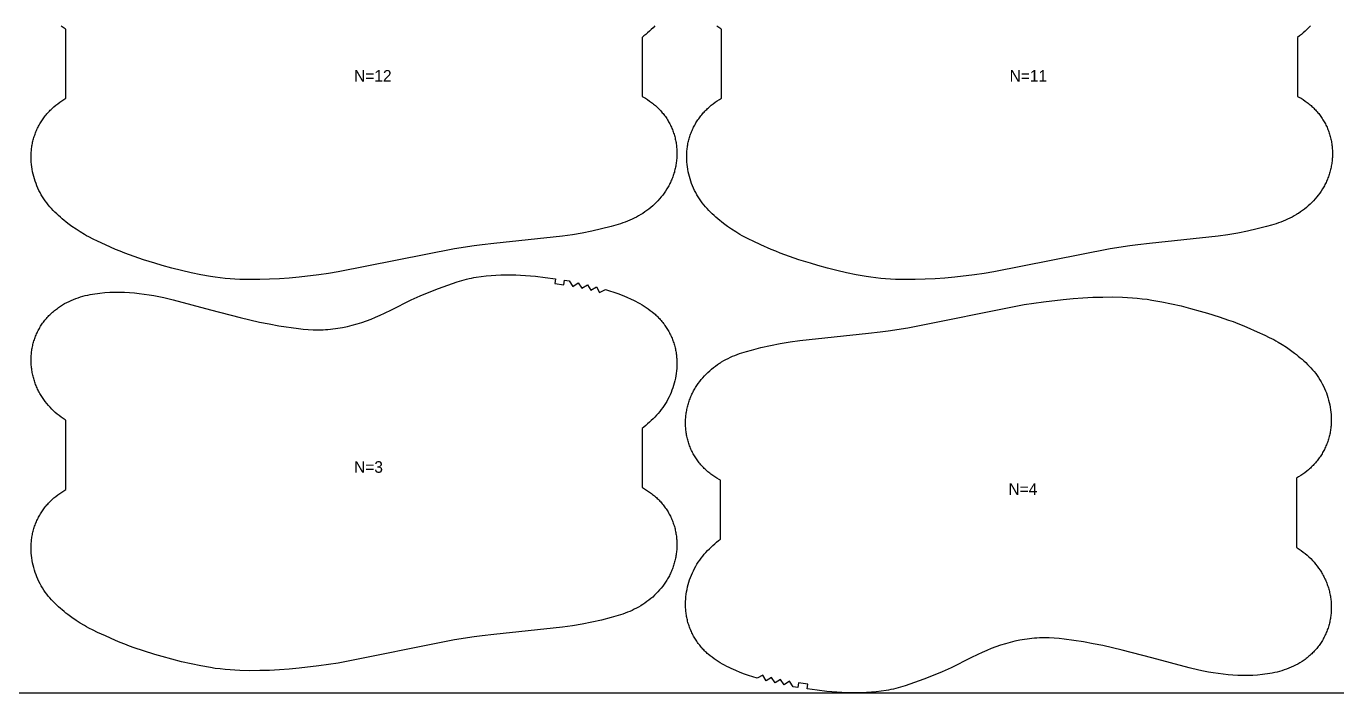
# Model space of a CAD drawing. Header units: inches. Extents: x 0 to 1970, y -81 to 1075.
# Drawn here: x 562 to 1126, y -81 to 206 of the extents above; entities that cross this region are included whole.
import ezdxf

# ---------------------------------------------------------------- set-up
doc = ezdxf.new("R2010")
doc.units = ezdxf.units.IN

msp = doc.modelspace()

# ---------------------------------------------------------------- linework, layer by layer
at = {"layer": '1'}
for points in [[(0.4971, -81.331), (1970.2823, -81.331), (1970.2823, 1074.6588), (0.4971, 1074.6588), (0.4971, -81.331)], [(671.0573, 76.6559), (679.4675, 75.4137), (681.5824, 75.1898), (683.7017, 75.0172), (685.824, 74.9077), (686.8859, 74.8802), (687.9481, 74.8729), (689.0103, 74.8869), (690.0722, 74.9221), (691.1334, 74.9783), (692.1935, 75.055), (693.252, 75.152), (694.3086, 75.2688), (695.3628, 75.4051), (696.4143, 75.5606), (697.4626, 75.7349), (698.5077, 75.9274), (700.5874, 76.3652), (702.6524, 76.8697), (704.7017, 77.4366), (706.7339, 78.0625), (708.7468, 78.7471), (710.738, 79.4911), (712.7049, 80.2952), (714.6465, 81.1576), (716.5676, 82.0664), (719.5335, 83.5429), (727.9863, 87.7508), (731.8585, 89.5052), (735.7778, 91.1531), (739.7333, 92.7098), (743.7228, 94.1798), (745.7311, 94.8802), (747.751, 95.5443), (749.7857, 96.1569), (750.8096, 96.4391), (751.8384, 96.7028), (752.8722, 96.9465), (753.9108, 97.1702), (754.9537, 97.3746), (756.0003, 97.5602), (758.1029, 97.8772), (760.2148, 98.1255), (762.3324, 98.3099), (764.454, 98.4365), (766.5783, 98.512), (768.704, 98.5429), (770.8299, 98.5345), (772.9551, 98.4879), (775.0789, 98.4026), (777.2008, 98.2784), (781.4365, 97.919), (785.6615, 97.4418), (790.0134, 96.8583), (789.7272, 94.8788), (793.6403, 94.2734), (793.9663, 96.2466), (795.9377, 95.91), (797.5336, 93.5853), (799.8679, 95.1658), (801.3985, 92.7999), (803.7755, 94.3124), (805.2328, 91.901), (807.6551, 93.3401), (809.0391, 90.8855), (811.5041, 92.2509), (813.3254, 91.6895), (815.1358, 91.0952), (816.9328, 90.4635), (818.7142, 89.7895), (820.6798, 88.9822), (822.6183, 88.1115), (823.5759, 87.6507), (824.525, 87.1723), (825.465, 86.6755), (826.3954, 86.1596), (827.3153, 85.6241), (828.2229, 85.0676), (829.1162, 84.489), (829.9929, 83.8869), (830.8511, 83.2601), (831.6886, 82.6073), (832.5033, 81.9272), (832.9015, 81.5766), (833.2931, 81.2187), (833.6781, 80.8533), (834.0562, 80.4807), (834.4273, 80.1009), (834.7913, 79.7141), (835.148, 79.3205), (835.4974, 78.9202), (835.8392, 78.5133), (836.1735, 78.1001), (836.5, 77.6807), (836.8186, 77.2551), (837.1293, 76.8237), (837.4318, 76.3865), (837.7261, 75.9436), (838.012, 75.4953), (838.2894, 75.0417), (838.5582, 74.5829), (838.8182, 74.1191), (839.0694, 73.6505), (839.3117, 73.1773), (839.545, 72.6996), (839.7693, 72.2175), (839.9844, 71.7314), (840.1902, 71.2413), (840.3868, 70.7474), (840.5739, 70.25), (840.7516, 69.7492), (840.9196, 69.2451), (841.0781, 68.738), (841.2268, 68.228), (841.3657, 67.7153), (841.4947, 67.2001), (841.6138, 66.6825), (841.7228, 66.1628), (841.8219, 65.6411), (841.911, 65.1176), (841.9903, 64.5924), (842.0598, 64.0659), (842.1197, 63.5381), (842.1699, 63.0091), (842.2106, 62.4793), (842.2418, 61.9488), (842.2636, 61.4178), (842.2793, 60.3548), (842.2583, 59.2918), (842.2012, 58.2303), (842.1085, 57.1717), (841.9808, 56.1169), (841.8186, 55.0668), (841.6226, 54.0225), (841.3933, 52.9847), (841.1312, 51.9543), (840.837, 50.9324), (840.5112, 49.9198), (840.1542, 48.9175), (839.7663, 47.9268), (839.3474, 46.9489), (838.8976, 45.9853), (838.417, 45.0372), (837.9057, 44.1061), (837.3636, 43.1931), (836.7909, 42.2998), (836.1879, 41.427), (835.5563, 40.5745), (834.898, 39.7418), (834.215, 38.9283), (833.5093, 38.1335), (832.7828, 37.3567), (832.0376, 36.5975), (831.2756, 35.8552), (830.4985, 35.1293), (829.7073, 34.4193), (828.9027, 33.7248), (828.0855, 33.0451), (827.2793, 32.4094), (827.2793, 7.0483), (827.8577, 6.7359), (828.7759, 6.1998), (829.6755, 5.6328), (830.5547, 5.0352), (830.9863, 4.7249), (831.4123, 4.4071), (831.8324, 4.0817), (832.2465, 3.7487), (832.6544, 3.4083), (833.0558, 3.0603), (833.4507, 2.7049), (833.8388, 2.342), (834.2199, 1.9717), (834.5939, 1.5941), (834.9605, 1.2094), (835.3197, 0.8176), (835.6713, 0.4191), (836.0152, 0.0138), (836.3511, -0.3981), (836.679, -0.8164), (836.9987, -1.2409), (837.3099, -1.6716), (837.6127, -2.1083), (837.9068, -2.5508), (838.192, -2.999), (838.4682, -3.4528), (838.7353, -3.9119), (838.9931, -4.3764), (839.2415, -4.8459), (839.4803, -5.3204), (839.7097, -5.7996), (839.9294, -6.2833), (840.1396, -6.7713), (840.3401, -7.2633), (840.531, -7.7593), (840.7121, -8.2589), (840.8834, -8.762), (841.045, -9.2683), (841.1967, -9.7777), (841.3386, -10.2899), (841.4705, -10.8048), (841.5926, -11.322), (841.7046, -11.8415), (841.8066, -12.363), (841.8985, -12.8864), (841.9804, -13.4113), (842.0524, -13.9377), (842.1144, -14.4653), (842.1664, -14.994), (842.2086, -15.5237), (842.241, -16.054), (842.2635, -16.585), (842.2763, -17.1162), (842.2793, -17.6477), (842.2727, -18.1792), (842.2564, -18.7105), (842.2304, -19.2415), (842.1949, -19.772), (842.1498, -20.3017), (842.0952, -20.8306), (842.0311, -21.3584), (841.9575, -21.885), (841.8745, -22.4101), (841.7821, -22.9336), (841.6803, -23.4554), (841.5691, -23.9752), (841.4485, -24.4928), (841.3185, -25.0081), (841.1792, -25.5209), (841.0306, -26.0311), (840.8727, -26.5383), (840.7055, -27.0425), (840.529, -27.5435), (840.3433, -28.041), (840.1483, -28.535), (839.9442, -29.0251), (839.7308, -29.5114), (839.5084, -29.9935), (839.2772, -30.4716), (839.0372, -30.9453), (838.7887, -31.4148), (838.5317, -31.8797), (838.2665, -32.3402), (837.9932, -32.796), (837.4231, -33.6932), (836.8224, -34.5708), (836.1926, -35.4277), (835.5349, -36.2634), (834.8505, -37.077), (834.1403, -37.868), (833.4052, -38.6357), (832.6461, -39.3795), (831.8639, -40.0989), (831.0594, -40.7934), (830.2335, -41.4623), (829.3871, -42.105), (828.5212, -42.7212), (827.6368, -43.3105), (827.2793, -43.5335), (826.7349, -43.8732), (825.8168, -44.409), (824.8835, -44.9181), (823.9362, -45.4003), (822.9759, -45.8557), (822.0039, -46.2842), (821.0211, -46.6863), (820.0288, -47.064), (819.0281, -47.4199), (818.0202, -47.7565), (815.9874, -48.3818), (813.9397, -48.96), (809.8238, -50.0285), (805.6827, -50.9848), (801.5147, -51.8229), (797.3226, -52.5313), (793.1113, -53.1081), (763.5164, -56.2436), (758.5542, -56.831), (755.0735, -57.243), (746.6805, -58.6028), (696.6381, -68.5203), (692.4408, -69.1948), (688.2311, -69.7918), (679.7879, -70.7947), (675.5533, -71.1712), (671.3118, -71.4612), (667.0657, -71.6697), (662.8161, -71.7959), (658.5644, -71.831), (654.3142, -71.7428), (652.1911, -71.6412), (650.0705, -71.4982), (647.9532, -71.3128), (645.8402, -71.084), (643.7322, -70.8114), (641.6298, -70.4978), (637.4423, -69.7618), (633.2788, -68.9023), (629.1379, -67.9397), (625.0182, -66.8898), (620.9212, -65.7552), (617.7076, -64.802), (612.7946, -63.2548), (608.7609, -61.9074), (606.7591, -61.1931), (604.7725, -60.4399), (602.8037, -59.6423), (600.8489, -58.8094), (596.4292, -56.831), (593.0844, -55.3338), (591.1675, -54.4161), (589.2773, -53.4475), (588.345, -52.9391), (587.4217, -52.4142), (585.6023, -51.3169), (583.8188, -50.1604), (582.0711, -48.9493), (580.3602, -47.6868), (579.4971, -47.0061), (578.6909, -46.3704), (577.8737, -45.6907), (577.0691, -44.9962), (576.2779, -44.2862), (575.5008, -43.5603), (574.7388, -42.818), (573.9935, -42.0588), (573.2671, -41.282), (572.5614, -40.4872), (571.8784, -39.6737), (571.2201, -38.841), (570.5885, -37.9885), (569.9855, -37.1157), (569.4128, -36.2224), (568.8707, -35.3094), (568.3594, -34.3783), (567.8788, -33.4302), (567.429, -32.4666), (567.0101, -31.4887), (566.6222, -30.498), (566.2652, -29.4957), (565.9394, -28.4831), (565.6451, -27.4612), (565.3831, -26.4308), (565.1538, -25.393), (564.9578, -24.3487), (564.7956, -23.2986), (564.6679, -22.2438), (564.5752, -21.1852), (564.5181, -20.1237), (564.4971, -19.0607), (564.5128, -17.9977), (564.5346, -17.4667), (564.5658, -16.9362), (564.6065, -16.4064), (564.6567, -15.8774), (564.7166, -15.3496), (564.7861, -14.823), (564.8654, -14.2979), (564.9545, -13.7744), (565.0536, -13.2527), (565.1626, -12.733), (565.2816, -12.2154), (565.4107, -11.7002), (565.5496, -11.1875), (565.6983, -10.6775), (565.8567, -10.1704), (566.0248, -9.6663), (566.2025, -9.1655), (566.3896, -8.668), (566.5862, -8.1742), (566.792, -7.6841), (567.0071, -7.198), (567.2313, -6.7159), (567.4647, -6.2382), (567.707, -5.765), (567.9582, -5.2964), (568.2182, -4.8326), (568.487, -4.3738), (568.7644, -3.9202), (569.0503, -3.4719), (569.3446, -3.029), (569.6471, -2.5918), (569.9578, -2.1604), (570.2764, -1.7348), (570.6029, -1.3154), (570.9372, -0.9022), (571.279, -0.4953), (571.6284, -0.095), (571.9851, 0.2986), (572.3491, 0.6854), (572.7202, 1.0652), (573.0983, 1.4378), (573.4833, 1.8032), (573.8749, 2.1611), (574.2731, 2.5117), (575.0878, 3.1918), (575.9253, 3.8446), (576.7835, 4.4714), (577.6602, 5.0735), (578.5534, 5.6521), (579.4611, 6.2086), (579.4971, 6.2295), (579.4971, 35.882), (579.1396, 36.105), (578.2552, 36.6943), (577.3892, 37.3105), (576.5429, 37.9532), (575.717, 38.6221), (574.9125, 39.3166), (574.1303, 40.036), (573.3712, 40.7798), (572.6361, 41.5475), (571.9259, 42.3385), (571.2415, 43.1521), (570.5838, 43.9878), (569.954, 44.8447), (569.3533, 45.7223), (568.7831, 46.6195), (568.5099, 47.0753), (568.2447, 47.5358), (567.9877, 48.0007), (567.7392, 48.4702), (567.4992, 48.9439), (567.2679, 49.422), (567.0456, 49.9041), (566.8322, 50.3904), (566.6281, 50.8805), (566.4331, 51.3745), (566.2474, 51.872), (566.0709, 52.373), (565.9037, 52.8772), (565.7458, 53.3844), (565.5972, 53.8946), (565.4579, 54.4074), (565.3279, 54.9227), (565.2073, 55.4403), (565.0961, 55.9601), (564.9943, 56.4819), (564.9019, 57.0054), (564.8189, 57.5305), (564.7453, 58.0571), (564.6812, 58.5849), (564.6266, 59.1138), (564.5815, 59.6435), (564.546, 60.174), (564.52, 60.705), (564.5037, 61.2363), (564.4971, 61.7678), (564.5001, 62.2993), (564.5129, 62.8305), (564.5354, 63.3615), (564.5678, 63.8918), (564.6099, 64.4215), (564.662, 64.9502), (564.724, 65.4778), (564.7959, 66.0042), (564.8779, 66.5291), (564.9698, 67.0525), (565.0718, 67.574), (565.1838, 68.0935), (565.3058, 68.6107), (565.4378, 69.1256), (565.5797, 69.6378), (565.7314, 70.1472), (565.8929, 70.6535), (566.0643, 71.1566), (566.2454, 71.6562), (566.4363, 72.1522), (566.6368, 72.6442), (566.8469, 73.1322), (567.0667, 73.6159), (567.296, 74.0951), (567.5349, 74.5696), (567.7833, 75.0391), (568.0411, 75.5036), (568.3082, 75.9627), (568.5844, 76.4165), (568.8696, 76.8647), (569.1637, 77.3072), (569.4664, 77.7439), (569.7777, 78.1746), (570.0974, 78.5991), (570.4252, 79.0174), (570.7612, 79.4293), (571.105, 79.8346), (571.4567, 80.2331), (571.8159, 80.6249), (572.1825, 81.0096), (572.5565, 81.3872), (572.9376, 81.7575), (573.3257, 82.1204), (573.7205, 82.4758), (574.122, 82.8238), (574.5299, 83.1642), (574.944, 83.4972), (575.3641, 83.8226), (575.7901, 84.1404), (576.2216, 84.4507), (577.1009, 85.0483), (578.0005, 85.6153), (578.9186, 86.1514), (579.854, 86.6565), (580.8049, 87.1306), (581.7704, 87.574), (582.749, 87.9872), (583.7398, 88.3708), (584.7416, 88.7253), (585.7531, 89.0512), (586.7732, 89.3491), (587.8009, 89.6194), (588.8349, 89.8628), (589.8746, 90.0805), (590.9193, 90.2739), (591.9683, 90.4442), (593.0209, 90.5927), (594.0765, 90.7209), (596.1941, 90.9213), (598.3164, 91.0544), (600.4409, 91.123), (602.5662, 91.1285), (604.6906, 91.0723), (606.8125, 90.9562), (608.931, 90.7844), (611.0452, 90.5615), (613.1544, 90.292), (615.2577, 89.9799), (617.354, 89.6252), (619.4421, 89.2269), (621.5209, 88.7842), (625.651, 87.7793), (641.6468, 83.5429), (654.4201, 80.1598), (658.5546, 79.1693), (662.7061, 78.2525), (666.8744, 77.4155), (671.0573, 76.6559)], [(1017.2191, -59.444), (1008.8089, -58.2018), (1006.694, -57.9779), (1004.5747, -57.8054), (1002.4524, -57.6958), (1001.3905, -57.6683), (1000.3283, -57.661), (999.2661, -57.675), (998.2041, -57.7102), (997.143, -57.7664), (996.0829, -57.8431), (995.0244, -57.9401), (993.9678, -58.0569), (992.9136, -58.1932), (991.8621, -58.3487), (990.8137, -58.523), (989.7687, -58.7156), (987.689, -59.1534), (985.624, -59.6579), (983.5747, -60.2248), (981.5425, -60.8506), (979.5296, -61.5352), (977.5384, -62.2792), (975.5715, -63.0833), (973.6298, -63.9457), (971.7088, -64.8545), (968.7429, -66.331), (960.2901, -70.5389), (956.4179, -72.2934), (952.4986, -73.9413), (948.5431, -75.4979), (944.5535, -76.9679), (942.5453, -77.6683), (940.5254, -78.3324), (938.4906, -78.945), (937.4668, -79.2273), (936.438, -79.491), (935.4042, -79.7346), (934.3656, -79.9584), (933.3227, -80.1628), (932.2761, -80.3484), (930.1735, -80.6653), (928.0616, -80.9136), (925.944, -81.098), (923.8224, -81.2246), (921.6981, -81.3001), (919.5724, -81.331), (917.4465, -81.3227), (915.3213, -81.276), (913.1975, -81.1907), (911.0756, -81.0665), (906.8399, -80.7071), (902.6149, -80.2299), (898.263, -79.6464), (898.5492, -77.667), (894.6361, -77.0615), (894.3101, -79.0348), (892.3386, -78.6981), (890.7428, -76.3734), (888.4085, -77.954), (886.8779, -75.588), (884.5009, -77.1006), (883.0436, -74.6892), (880.6213, -76.1282), (879.2373, -73.6736), (876.7723, -75.0391), (874.951, -74.4776), (873.1406, -73.8834), (871.3435, -73.2516), (869.5622, -72.5776), (867.5965, -71.7703), (865.6581, -70.8996), (864.7005, -70.4389), (863.7514, -69.9604), (862.8114, -69.4636), (861.881, -68.9478), (860.9611, -68.4122), (860.0534, -67.8557), (859.1602, -67.2771), (858.2835, -66.675), (857.4253, -66.0482), (856.5878, -65.3954), (855.7731, -64.7154), (855.3749, -64.3647), (854.9833, -64.0068), (854.5983, -63.6415), (854.2202, -63.2688), (853.8491, -62.889), (853.4851, -62.5022), (853.1284, -62.1086), (852.779, -61.7083), (852.4372, -61.3015), (852.1029, -60.8883), (851.7764, -60.4688), (851.4578, -60.0433), (851.1471, -59.6118), (850.8446, -59.1746), (850.5503, -58.7318), (850.2644, -58.2835), (849.987, -57.8298), (849.7182, -57.3711), (849.4582, -56.9073), (849.207, -56.4387), (848.9647, -55.9654), (848.7313, -55.4877), (848.5071, -55.0057), (848.292, -54.5195), (848.0862, -54.0294), (847.8896, -53.5356), (847.7025, -53.0382), (847.5248, -52.5373), (847.3567, -52.0332), (847.1983, -51.5261), (847.0496, -51.0161), (846.9107, -50.5034), (846.7816, -49.9882), (846.6626, -49.4706), (846.5536, -48.9509), (846.4545, -48.4292), (846.3654, -47.9057), (846.2861, -47.3806), (846.2166, -46.854), (846.1567, -46.3262), (846.1065, -45.7973), (846.0658, -45.2675), (846.0346, -44.737), (846.0128, -44.2059), (845.9971, -43.1429), (846.0181, -42.0799), (846.0752, -41.0185), (846.1679, -39.9598), (846.2956, -38.905), (846.4578, -37.855), (846.6538, -36.8106), (846.8831, -35.7728), (847.1451, -34.7425), (847.4394, -33.7206), (847.7652, -32.708), (848.1222, -31.7057), (848.5101, -30.7149), (848.929, -29.7371), (849.3788, -28.7734), (849.8594, -27.8254), (850.3707, -26.8942), (850.9128, -25.9813), (851.4855, -25.0879), (852.0885, -24.2151), (852.7201, -23.3626), (853.3784, -22.53), (854.0614, -21.7165), (854.7671, -20.9216), (855.4935, -20.1449), (856.2388, -19.3856), (857.0008, -18.6434), (857.7779, -17.9175), (858.5691, -17.2075), (859.3737, -16.5129), (860.1909, -15.8333), (860.9971, -15.1975), (860.9971, 10.1636), (860.4186, 10.476), (859.5005, 11.0121), (858.6009, 11.5791), (857.7216, 12.1767), (857.2901, 12.4869), (856.8641, 12.8048), (856.444, 13.1302), (856.0299, 13.4631), (855.622, 13.8036), (855.2205, 14.1515), (854.8257, 14.507), (854.4376, 14.8699), (854.0565, 15.2402), (853.6825, 15.6178), (853.3159, 16.0025), (852.9567, 16.3942), (852.605, 16.7928), (852.2612, 17.1981), (851.9252, 17.6099), (851.5974, 18.0282), (851.2777, 18.4528), (850.9664, 18.8835), (850.6637, 19.3201), (850.3696, 19.7626), (850.0844, 20.2108), (849.8082, 20.6646), (849.5411, 21.1238), (849.2833, 21.5882), (849.0349, 22.0578), (848.796, 22.5323), (848.5667, 23.0115), (848.3469, 23.4952), (848.1368, 23.9831), (847.9363, 24.4752), (847.7454, 24.9712), (847.5643, 25.4708), (847.3929, 25.9738), (847.2314, 26.4802), (847.0797, 26.9896), (846.9378, 27.5018), (846.8058, 28.0166), (846.6838, 28.5339), (846.5718, 29.0534), (846.4698, 29.5749), (846.3779, 30.0982), (846.2959, 30.6232), (846.224, 31.1495), (846.162, 31.6772), (846.1099, 32.2059), (846.0678, 32.7355), (846.0354, 33.2659), (846.0129, 33.7968), (846.0001, 34.3281), (845.9971, 34.8596), (846.0037, 35.3911), (846.02, 35.9224), (846.046, 36.4534), (846.0815, 36.9838), (846.1266, 37.5136), (846.1812, 38.0424), (846.2453, 38.5703), (846.3189, 39.0968), (846.4019, 39.622), (846.4943, 40.1455), (846.5961, 40.6673), (846.7073, 41.187), (846.8279, 41.7047), (846.9579, 42.22), (847.0972, 42.7328), (847.2458, 43.2429), (847.4037, 43.7502), (847.5709, 44.2544), (847.7474, 44.7553), (847.9331, 45.2529), (848.1281, 45.7468), (848.3322, 46.237), (848.5456, 46.7232), (848.7679, 47.2054), (848.9992, 47.6834), (849.2392, 48.1572), (849.4877, 48.6266), (849.7447, 49.0916), (850.0099, 49.552), (850.2831, 50.0078), (850.8533, 50.9051), (851.454, 51.7826), (852.0838, 52.6396), (852.7415, 53.4753), (853.4259, 54.2889), (854.1361, 55.0798), (854.8712, 55.8475), (855.6303, 56.5914), (856.4125, 57.3108), (857.217, 58.0053), (858.0429, 58.6742), (858.8892, 59.3169), (859.7552, 59.933), (860.6396, 60.5224), (860.9971, 60.7454), (861.5415, 61.085), (862.4596, 61.6209), (863.3929, 62.1299), (864.3402, 62.6122), (865.3004, 63.0675), (866.2725, 63.4961), (867.2553, 63.8982), (868.2476, 64.2759), (869.2483, 64.6318), (870.2562, 64.9684), (872.289, 65.5936), (874.3367, 66.1719), (878.4525, 67.2404), (882.5937, 68.1967), (886.7617, 69.0348), (890.9538, 69.7432), (895.1651, 70.32), (924.76, 73.4555), (929.7221, 74.0429), (933.2028, 74.4549), (941.5958, 75.8147), (991.6383, 85.7322), (995.8356, 86.4066), (1000.0452, 87.0037), (1008.4885, 88.0065), (1012.7231, 88.383), (1016.9646, 88.673), (1021.2106, 88.8816), (1025.4602, 89.0077), (1029.712, 89.0429), (1033.9622, 88.9547), (1036.0853, 88.8531), (1038.2059, 88.7101), (1040.3232, 88.5247), (1042.4362, 88.2958), (1044.5441, 88.0232), (1046.6466, 87.7097), (1050.8341, 86.9736), (1054.9976, 86.1141), (1059.1385, 85.1516), (1063.2582, 84.1017), (1067.3552, 82.9671), (1070.5688, 82.0139), (1075.4818, 80.4667), (1079.5155, 79.1193), (1081.5173, 78.405), (1083.5039, 77.6517), (1085.4727, 76.8542), (1087.4275, 76.0212), (1091.8472, 74.0429), (1095.192, 72.5457), (1097.1089, 71.6279), (1098.9991, 70.6594), (1099.9314, 70.151), (1100.8546, 69.626), (1102.6741, 68.5288), (1104.4576, 67.3723), (1106.2053, 66.1612), (1107.9162, 64.8986), (1108.7793, 64.218), (1109.5855, 63.5822), (1110.4027, 62.9026), (1111.2073, 62.208), (1111.9985, 61.498), (1112.7756, 60.7721), (1113.5376, 60.0299), (1114.2828, 59.2706), (1115.0093, 58.4939), (1115.715, 57.699), (1116.398, 56.8855), (1117.0563, 56.0529), (1117.6879, 55.2004), (1118.2909, 54.3276), (1118.8636, 53.4342), (1119.4057, 52.5213), (1119.917, 51.5901), (1120.3976, 50.6421), (1120.8474, 49.6784), (1121.2663, 48.7006), (1121.6542, 47.7098), (1122.0112, 46.7075), (1122.337, 45.6949), (1122.6312, 44.673), (1122.8933, 43.6427), (1123.1226, 42.6049), (1123.3186, 41.5605), (1123.4808, 40.5105), (1123.6085, 39.4557), (1123.7012, 38.397), (1123.7583, 37.3355), (1123.7793, 36.2726), (1123.7636, 35.2096), (1123.7418, 34.6785), (1123.7106, 34.148), (1123.6699, 33.6182), (1123.6197, 33.0893), (1123.5598, 32.5615), (1123.4903, 32.0349), (1123.411, 31.5098), (1123.3219, 30.9863), (1123.2228, 30.4646), (1123.1138, 29.9449), (1122.9947, 29.4273), (1122.8657, 28.9121), (1122.7268, 28.3994), (1122.5781, 27.8894), (1122.4196, 27.3823), (1122.2516, 26.8782), (1122.0739, 26.3773), (1121.8868, 25.8799), (1121.6902, 25.3861), (1121.4844, 24.896), (1121.2693, 24.4098), (1121.045, 23.9278), (1120.8117, 23.4501), (1120.5694, 22.9768), (1120.3182, 22.5082), (1120.0582, 22.0444), (1119.7894, 21.5857), (1119.512, 21.132), (1119.2261, 20.6837), (1118.9318, 20.2409), (1118.6293, 19.8037), (1118.3186, 19.3722), (1118, 18.9467), (1117.6735, 18.5272), (1117.3392, 18.114), (1116.9974, 17.7072), (1116.648, 17.3069), (1116.2913, 16.9133), (1115.9273, 16.5265), (1115.5562, 16.1467), (1115.1781, 15.774), (1114.7931, 15.4087), (1114.4015, 15.0508), (1114.0033, 14.7001), (1113.1886, 14.0201), (1112.3511, 13.3673), (1111.4929, 12.7405), (1110.6162, 12.1384), (1109.7229, 11.5598), (1108.8153, 11.0033), (1108.7793, 10.9824), (1108.7793, -18.6701), (1109.1368, -18.8931), (1110.0212, -19.4825), (1110.8871, -20.0986), (1111.7335, -20.7413), (1112.5594, -21.4102), (1113.3639, -22.1047), (1114.1461, -22.8241), (1114.9052, -23.568), (1115.6403, -24.3357), (1116.3505, -25.1266), (1117.0349, -25.9402), (1117.6926, -26.7759), (1118.3224, -27.6329), (1118.9231, -28.5104), (1119.4932, -29.4077), (1119.7665, -29.8635), (1120.0317, -30.3239), (1120.2887, -30.7889), (1120.5372, -31.2583), (1120.7772, -31.7321), (1121.0084, -32.2101), (1121.2308, -32.6923), (1121.4442, -33.1785), (1121.6483, -33.6687), (1121.8433, -34.1626), (1122.029, -34.6602), (1122.2055, -35.1611), (1122.3727, -35.6653), (1122.5306, -36.1726), (1122.6792, -36.6827), (1122.8185, -37.1955), (1122.9485, -37.7108), (1123.0691, -38.2285), (1123.1803, -38.7482), (1123.2821, -39.27), (1123.3745, -39.7935), (1123.4575, -40.3187), (1123.5311, -40.8452), (1123.5952, -41.3731), (1123.6498, -41.9019), (1123.6949, -42.4317), (1123.7304, -42.9621), (1123.7564, -43.4931), (1123.7727, -44.0244), (1123.7793, -44.5559), (1123.7763, -45.0874), (1123.7635, -45.6187), (1123.741, -46.1496), (1123.7086, -46.68), (1123.6664, -47.2096), (1123.6144, -47.7383), (1123.5524, -48.266), (1123.4804, -48.7923), (1123.3985, -49.3173), (1123.3066, -49.8406), (1123.2046, -50.3621), (1123.0926, -50.8816), (1122.9705, -51.3989), (1122.8386, -51.9137), (1122.6967, -52.4259), (1122.545, -52.9353), (1122.3834, -53.4417), (1122.2121, -53.9447), (1122.031, -54.4443), (1121.8401, -54.9403), (1121.6396, -55.4324), (1121.4294, -55.9203), (1121.2097, -56.404), (1120.9803, -56.8832), (1120.7415, -57.3577), (1120.4931, -57.8273), (1120.2353, -58.2917), (1119.9682, -58.7509), (1119.692, -59.2047), (1119.4068, -59.6529), (1119.1127, -60.0954), (1118.8099, -60.532), (1118.4987, -60.9627), (1118.179, -61.3873), (1117.8511, -61.8056), (1117.5152, -62.2174), (1117.1713, -62.6227), (1116.8197, -63.0213), (1116.4605, -63.413), (1116.0939, -63.7977), (1115.7199, -64.1753), (1115.3388, -64.5456), (1114.9507, -64.9085), (1114.5558, -65.2639), (1114.1544, -65.6119), (1113.7465, -65.9524), (1113.3324, -66.2853), (1112.9123, -66.6107), (1112.4863, -66.9286), (1112.0547, -67.2388), (1111.1755, -67.8364), (1110.2759, -68.4034), (1109.3577, -68.9395), (1108.4224, -69.4447), (1107.4714, -69.9187), (1106.506, -70.3621), (1105.5274, -70.7753), (1104.5366, -71.1589), (1103.5348, -71.5134), (1102.5233, -71.8393), (1101.5031, -72.1372), (1100.4755, -72.4075), (1099.4415, -72.6509), (1098.4018, -72.8686), (1097.3571, -73.062), (1096.3081, -73.2323), (1095.2555, -73.3809), (1094.1998, -73.509), (1092.0822, -73.7094), (1089.96, -73.8425), (1087.8355, -73.9111), (1085.7102, -73.9167), (1083.5858, -73.8605), (1081.4639, -73.7444), (1079.3454, -73.5725), (1077.2312, -73.3496), (1075.1219, -73.0802), (1073.0186, -72.7681), (1070.9224, -72.4133), (1068.8343, -72.015), (1066.7555, -71.5723), (1062.6254, -70.5675), (1046.6296, -66.331), (1033.8563, -62.948), (1029.7218, -61.9574), (1025.5702, -61.0406), (1021.402, -60.2037), (1017.2191, -59.444)]]:
    msp.add_lwpolyline(points, close=True, dxfattribs=at)
for points in [[(832.7858, 205.6877), (832.0406, 204.9285), (831.2785, 204.1862), (830.5014, 203.4603), (829.7102, 202.7503), (828.9056, 202.0558), (828.0885, 201.3761), (827.2823, 200.7404), (827.2823, 175.3793), (827.8607, 175.0669), (828.7789, 174.5307), (829.6784, 173.9638), (830.5577, 173.3662), (830.9893, 173.0559), (831.4152, 172.7381), (831.8353, 172.4127), (832.2494, 172.0797), (832.6573, 171.7393), (833.0588, 171.3913), (833.4537, 171.0359), (833.8417, 170.673), (834.2228, 170.3027), (834.5968, 169.9251), (834.9635, 169.5403), (835.3227, 169.1486), (835.6743, 168.75), (836.0181, 168.3448), (836.3541, 167.9329), (836.682, 167.5146), (837.0016, 167.0901), (837.3129, 166.6594), (837.6156, 166.2227), (837.9097, 165.7802), (838.1949, 165.332), (838.4712, 164.8782), (838.7383, 164.4191), (838.9961, 163.9546), (839.2444, 163.485), (839.4833, 163.0106), (839.7126, 162.5314), (839.9324, 162.0477), (840.1426, 161.5597), (840.3431, 161.0676), (840.5339, 160.5717), (840.715, 160.0721), (840.8864, 159.569), (841.0479, 159.0627), (841.1997, 158.5533), (841.3415, 158.0411), (841.4735, 157.5262), (841.5955, 157.0089), (841.7075, 156.4894), (841.8095, 155.9679), (841.9015, 155.4446), (841.9834, 154.9197), (842.0553, 154.3933), (842.1173, 153.8657), (842.1694, 153.3369), (842.2116, 152.8073), (842.2439, 152.2769), (842.2665, 151.746), (842.2792, 151.2147), (842.2823, 150.6833), (842.2756, 150.1518), (842.2593, 149.6205), (842.2334, 149.0895), (842.1978, 148.559), (842.1527, 148.0293), (842.0981, 147.5004), (842.034, 146.9726), (841.9605, 146.446), (841.8775, 145.9209), (841.7851, 145.3973), (841.6832, 144.8756), (841.572, 144.3558), (841.4514, 143.8382), (841.3214, 143.3228), (841.1821, 142.81), (841.0335, 142.2999), (840.8756, 141.7927), (840.7084, 141.2885), (840.5319, 140.7875), (840.3462, 140.29), (840.1513, 139.796), (839.9471, 139.3059), (839.7338, 138.8196), (839.5114, 138.3374), (839.2801, 137.8594), (839.0401, 137.3856), (838.7916, 136.9162), (838.5347, 136.4512), (838.2695, 135.9908), (837.9962, 135.535), (837.426, 134.6377), (836.8254, 133.7602), (836.1956, 132.9032), (835.5378, 132.0676), (834.8534, 131.254), (834.1432, 130.463), (833.4081, 129.6953), (832.649, 128.9515), (831.8668, 128.232), (831.0623, 127.5376), (830.2365, 126.8687), (829.3901, 126.2259), (828.5241, 125.6098), (827.6397, 125.0204), (827.2823, 124.7975), (826.7379, 124.4578), (825.8197, 123.922), (824.8865, 123.4129), (823.9392, 122.9307), (822.9789, 122.4753), (822.0068, 122.0468), (821.0241, 121.6447), (820.0318, 121.267), (819.0311, 120.9111), (818.0232, 120.5745), (815.9904, 119.9492), (813.9427, 119.3709), (809.8268, 118.3025), (805.6857, 117.3461), (801.5176, 116.5081), (797.3256, 115.7997), (793.1143, 115.2228), (763.5194, 112.0874), (758.5572, 111.5), (755.0765, 111.088), (746.6835, 109.7282), (696.641, 99.8107), (692.4437, 99.1362), (688.2341, 98.5392), (679.7909, 97.5363), (675.5563, 97.1598), (671.3148, 96.8698), (667.0687, 96.6612), (662.8191, 96.5351), (658.5673, 96.5), (654.3171, 96.5882), (652.1941, 96.6898), (650.0734, 96.8328), (647.9561, 97.0182), (645.8431, 97.247), (643.7352, 97.5196), (641.6327, 97.8332), (637.4452, 98.5692), (633.2817, 99.4287), (629.1409, 100.3913), (625.0211, 101.4412), (620.9242, 102.5758), (617.7106, 103.529), (612.7976, 105.0761), (608.7639, 106.4235), (606.762, 107.1378), (604.7755, 107.8911), (602.8067, 108.6887), (600.8519, 109.5216), (596.4321, 111.5), (593.0873, 112.9972), (591.1704, 113.9149), (589.2802, 114.8835), (588.3479, 115.3919), (587.4247, 115.9168), (585.6052, 117.0141), (583.8217, 118.1706), (582.0741, 119.3817), (580.3631, 120.6442), (579.5, 121.3249), (578.6938, 121.9606), (577.8766, 122.6403), (577.0721, 123.3348), (576.2809, 124.0448), (575.5038, 124.7707), (574.7417, 125.513), (573.9965, 126.2722), (573.27, 127.049), (572.5643, 127.8438), (571.8814, 128.6573), (571.2231, 129.49), (570.5915, 130.3425), (569.9885, 131.2152), (569.4157, 132.1086), (568.8737, 133.0216), (568.3623, 133.9527), (567.8817, 134.9008), (567.432, 135.8644), (567.0131, 136.8423), (566.6251, 137.833), (566.2681, 138.8353), (565.9423, 139.8479), (565.6481, 140.8698), (565.386, 141.9001), (565.1567, 142.938), (564.9607, 143.9823), (564.7986, 145.0324), (564.6709, 146.0872), (564.5781, 147.1458), (564.521, 148.2073), (564.5, 149.2703), (564.5157, 150.3333), (564.5375, 150.8643), (564.5687, 151.3948), (564.6094, 151.9246), (564.6597, 152.4535), (564.7195, 152.9814), (564.789, 153.5079), (564.8683, 154.0331), (564.9575, 154.5566), (565.0565, 155.0783), (565.1655, 155.598), (565.2846, 156.1156), (565.4136, 156.6308), (565.5525, 157.1435), (565.7012, 157.6535), (565.8597, 158.1606), (566.0278, 158.6647), (566.2054, 159.1655), (566.3926, 159.6629), (566.5891, 160.1568), (566.795, 160.6469), (567.01, 161.133), (567.2343, 161.615), (567.4676, 162.0928), (567.7099, 162.566), (567.9611, 163.0346), (568.2212, 163.4984), (568.49, 163.9572), (568.7674, 164.4108), (569.0533, 164.8591), (569.3476, 165.302), (569.6501, 165.7392), (569.9607, 166.1706), (570.2794, 166.5962), (570.6059, 167.0156), (570.9401, 167.4288), (571.282, 167.8357), (571.6313, 168.236), (571.9881, 168.6296), (572.3521, 169.0164), (572.7232, 169.3962), (573.1012, 169.7688), (573.4862, 170.1341), (573.8779, 170.4921), (574.276, 170.8427), (575.0907, 171.5228), (575.9282, 172.1756), (576.7864, 172.8024), (577.6632, 173.4045), (578.5564, 173.9831), (579.464, 174.5396), (579.5, 174.5605), (579.5, 204.213), (579.1426, 204.4359), (578.2581, 205.0253), (577.3922, 205.6414)], [(1114.7858, 205.6877), (1114.0406, 204.9285), (1113.2785, 204.1862), (1112.5014, 203.4603), (1111.7102, 202.7503), (1110.9056, 202.0558), (1110.0885, 201.3761), (1109.2823, 200.7404), (1109.2823, 175.3793), (1109.8607, 175.0669), (1110.7789, 174.5307), (1111.6784, 173.9638), (1112.5577, 173.3662), (1112.9893, 173.0559), (1113.4152, 172.7381), (1113.8353, 172.4127), (1114.2494, 172.0797), (1114.6573, 171.7393), (1115.0588, 171.3913), (1115.4537, 171.0359), (1115.8417, 170.673), (1116.2228, 170.3027), (1116.5968, 169.9251), (1116.9635, 169.5403), (1117.3227, 169.1486), (1117.6743, 168.75), (1118.0181, 168.3448), (1118.3541, 167.9329), (1118.682, 167.5146), (1119.0016, 167.0901), (1119.3129, 166.6594), (1119.6156, 166.2227), (1119.9097, 165.7802), (1120.1949, 165.332), (1120.4712, 164.8782), (1120.7383, 164.4191), (1120.9961, 163.9546), (1121.2444, 163.485), (1121.4833, 163.0106), (1121.7126, 162.5314), (1121.9324, 162.0477), (1122.1426, 161.5597), (1122.3431, 161.0676), (1122.5339, 160.5717), (1122.715, 160.0721), (1122.8864, 159.569), (1123.0479, 159.0627), (1123.1997, 158.5533), (1123.3415, 158.0411), (1123.4735, 157.5262), (1123.5955, 157.0089), (1123.7075, 156.4894), (1123.8095, 155.9679), (1123.9015, 155.4446), (1123.9834, 154.9197), (1124.0553, 154.3933), (1124.1173, 153.8657), (1124.1694, 153.3369), (1124.2116, 152.8073), (1124.2439, 152.2769), (1124.2665, 151.746), (1124.2792, 151.2147), (1124.2823, 150.6833), (1124.2756, 150.1518), (1124.2593, 149.6205), (1124.2334, 149.0895), (1124.1978, 148.559), (1124.1527, 148.0293), (1124.0981, 147.5004), (1124.034, 146.9726), (1123.9605, 146.446), (1123.8775, 145.9209), (1123.7851, 145.3973), (1123.6832, 144.8756), (1123.572, 144.3558), (1123.4514, 143.8382), (1123.3214, 143.3228), (1123.1821, 142.81), (1123.0335, 142.2999), (1122.8756, 141.7927), (1122.7084, 141.2885), (1122.5319, 140.7875), (1122.3462, 140.29), (1122.1513, 139.796), (1121.9471, 139.3059), (1121.7338, 138.8196), (1121.5114, 138.3374), (1121.2801, 137.8594), (1121.0401, 137.3856), (1120.7916, 136.9162), (1120.5347, 136.4512), (1120.2695, 135.9908), (1119.9962, 135.535), (1119.426, 134.6377), (1118.8254, 133.7602), (1118.1956, 132.9032), (1117.5378, 132.0676), (1116.8534, 131.254), (1116.1432, 130.463), (1115.4081, 129.6953), (1114.649, 128.9515), (1113.8668, 128.232), (1113.0623, 127.5376), (1112.2365, 126.8687), (1111.3901, 126.2259), (1110.5241, 125.6098), (1109.6397, 125.0204), (1109.2823, 124.7975), (1108.7379, 124.4578), (1107.8197, 123.922), (1106.8865, 123.4129), (1105.9392, 122.9307), (1104.9789, 122.4753), (1104.0068, 122.0468), (1103.0241, 121.6447), (1102.0318, 121.267), (1101.0311, 120.9111), (1100.0232, 120.5745), (1097.9904, 119.9492), (1095.9427, 119.3709), (1091.8268, 118.3025), (1087.6857, 117.3461), (1083.5176, 116.5081), (1079.3256, 115.7997), (1075.1143, 115.2228), (1045.5194, 112.0874), (1040.5572, 111.5), (1037.0765, 111.088), (1028.6835, 109.7282), (978.641, 99.8107), (974.4437, 99.1362), (970.2341, 98.5392), (961.7909, 97.5363), (957.5563, 97.1598), (953.3148, 96.8698), (949.0687, 96.6612), (944.8191, 96.5351), (940.5673, 96.5), (936.3171, 96.5882), (934.1941, 96.6898), (932.0734, 96.8328), (929.9561, 97.0182), (927.8431, 97.247), (925.7352, 97.5196), (923.6327, 97.8332), (919.4452, 98.5692), (915.2817, 99.4287), (911.1409, 100.3913), (907.0211, 101.4412), (902.9242, 102.5758), (899.7106, 103.529), (894.7976, 105.0761), (890.7639, 106.4235), (888.762, 107.1378), (886.7755, 107.8911), (884.8067, 108.6887), (882.8519, 109.5216), (878.4321, 111.5), (875.0873, 112.9972), (873.1704, 113.9149), (871.2802, 114.8835), (870.3479, 115.3919), (869.4247, 115.9168), (867.6052, 117.0141), (865.8217, 118.1706), (864.0741, 119.3817), (862.3631, 120.6442), (861.5, 121.3249), (860.6938, 121.9606), (859.8766, 122.6403), (859.0721, 123.3348), (858.2809, 124.0448), (857.5038, 124.7707), (856.7417, 125.513), (855.9965, 126.2722), (855.27, 127.049), (854.5643, 127.8438), (853.8814, 128.6573), (853.2231, 129.49), (852.5915, 130.3425), (851.9885, 131.2152), (851.4157, 132.1086), (850.8737, 133.0216), (850.3623, 133.9527), (849.8817, 134.9008), (849.432, 135.8644), (849.0131, 136.8423), (848.6251, 137.833), (848.2681, 138.8353), (847.9423, 139.8479), (847.6481, 140.8698), (847.386, 141.9001), (847.1567, 142.938), (846.9607, 143.9823), (846.7986, 145.0324), (846.6709, 146.0872), (846.5781, 147.1458), (846.521, 148.2073), (846.5, 149.2703), (846.5157, 150.3333), (846.5375, 150.8643), (846.5687, 151.3948), (846.6094, 151.9246), (846.6597, 152.4535), (846.7195, 152.9814), (846.789, 153.5079), (846.8683, 154.0331), (846.9575, 154.5566), (847.0565, 155.0783), (847.1655, 155.598), (847.2846, 156.1156), (847.4136, 156.6308), (847.5525, 157.1435), (847.7012, 157.6535), (847.8597, 158.1606), (848.0278, 158.6647), (848.2054, 159.1655), (848.3926, 159.6629), (848.5891, 160.1568), (848.795, 160.6469), (849.01, 161.133), (849.2343, 161.615), (849.4676, 162.0928), (849.7099, 162.566), (849.9611, 163.0346), (850.2212, 163.4984), (850.49, 163.9572), (850.7674, 164.4108), (851.0533, 164.8591), (851.3476, 165.302), (851.6501, 165.7392), (851.9607, 166.1706), (852.2794, 166.5962), (852.6059, 167.0156), (852.9401, 167.4288), (853.282, 167.8357), (853.6313, 168.236), (853.9881, 168.6296), (854.3521, 169.0164), (854.7232, 169.3962), (855.1012, 169.7688), (855.4862, 170.1341), (855.8779, 170.4921), (856.276, 170.8427), (857.0907, 171.5228), (857.9282, 172.1756), (858.7864, 172.8024), (859.6632, 173.4045), (860.5564, 173.9831), (861.464, 174.5396), (861.5, 174.5605), (861.5, 204.213), (861.1426, 204.4359), (860.2581, 205.0253), (859.3922, 205.6414)]]:
    msp.add_lwpolyline(points, dxfattribs=at)

# ---------------------------------------------------------------- texts
for s, p in [('N=12', (703.3911, 181.6869)), ('N=11', (985.3911, 181.6869)), ('N=3', (703.3882, 13.3559)), ('N=4', (984.8882, 3.8559))]:
    msp.add_text(s, height=5, dxfattribs=at).set_placement(p)

doc.saveas('drawing.dxf')
